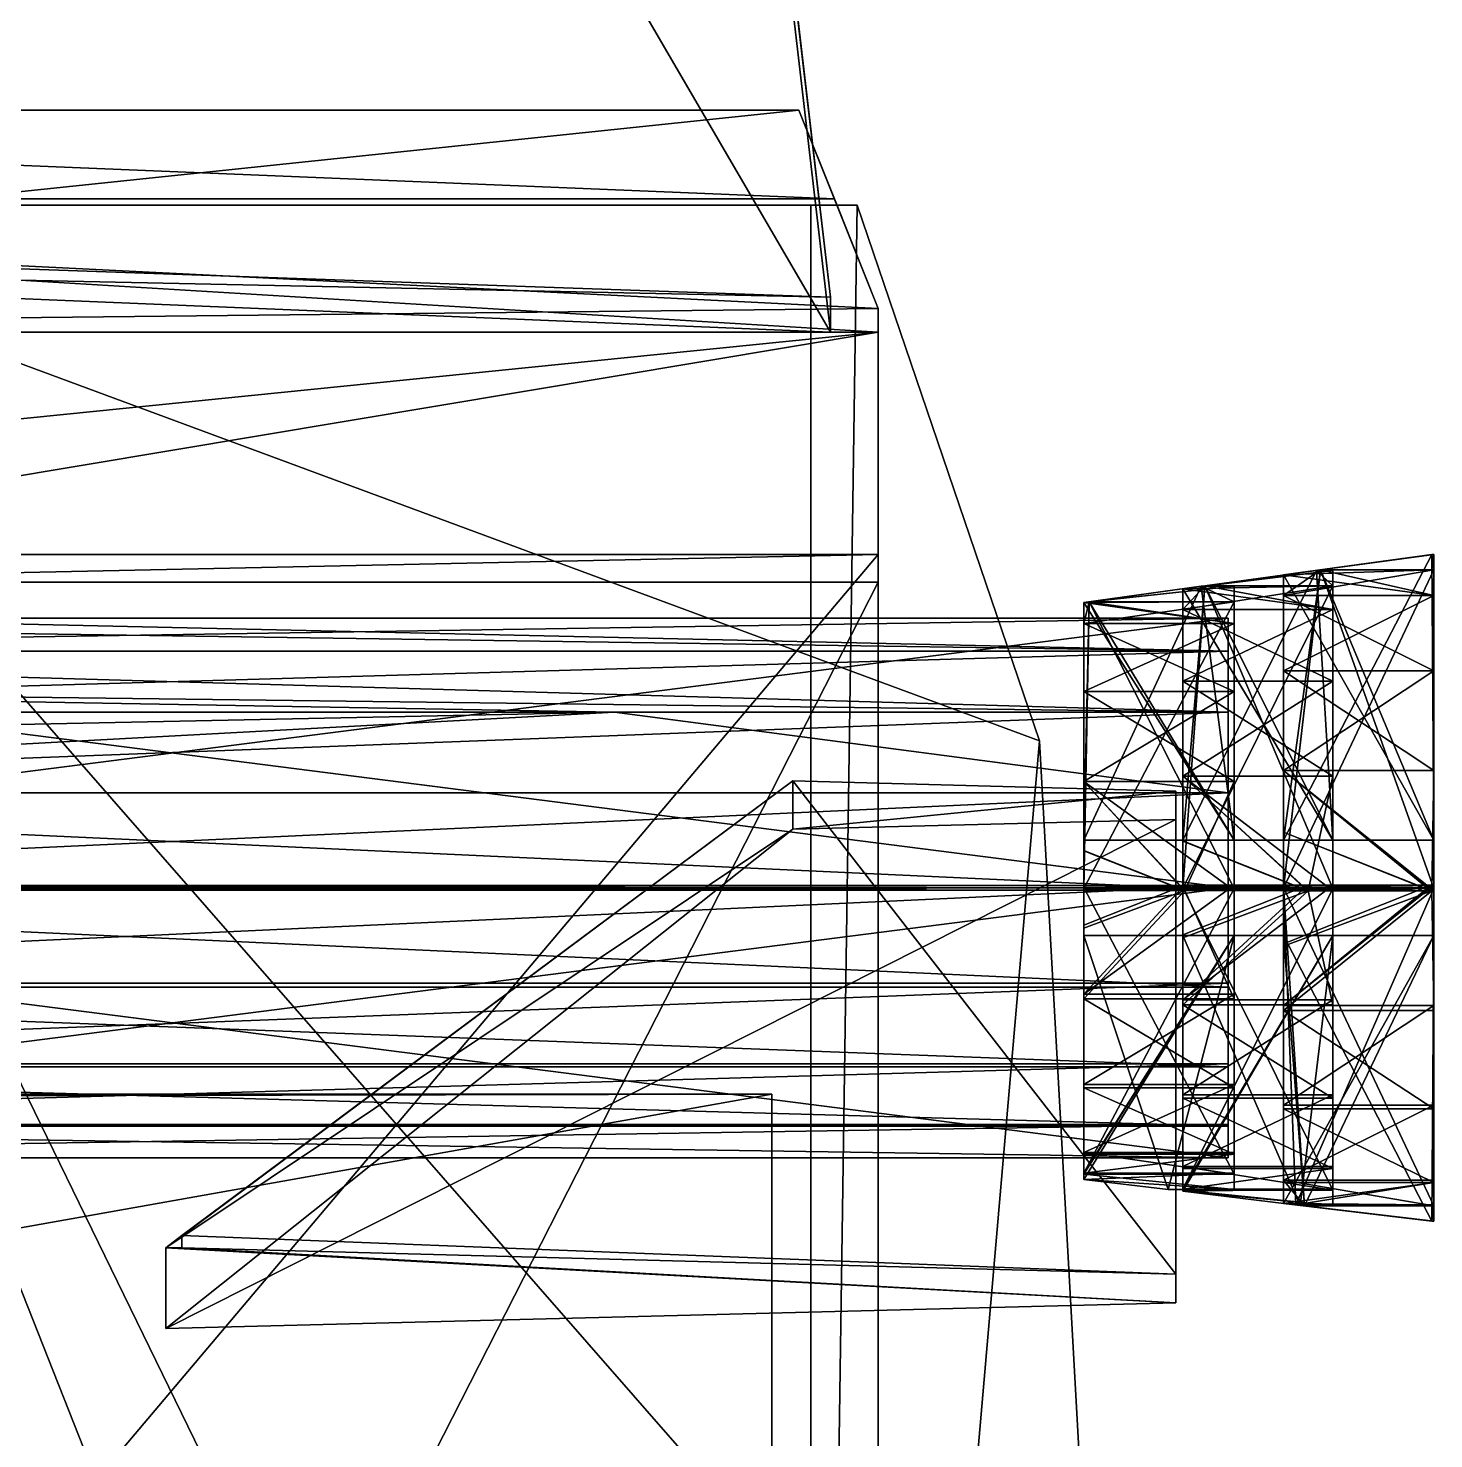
# Model space of a CAD drawing. Extents: x -1140 to 248, y -772 to 2020.
# Drawn here: x -214.2 to 140, y 713.2 to 1068.6 of the extents above; entities that cross this region are included whole.
import ezdxf

# ---------------------------------------------------------------- set-up
doc = ezdxf.new("R2010")
doc.units = 0

msp = doc.modelspace()

# ---------------------------------------------------------------- meshes
at = {"layer": 'OBJECT014', "color": 50}
mesh = msp.add_polyface(dxfattribs=at)
corners = [(-324, 224, 240), (-692, 224, 240), (-856, 420.794006, 240), (-856, 827.200012, 240), (-692, 1024, 240), (-324, 1024, 240), (-17, 1024, 128), (-572, 1024, 128), (-572, 224, 128), (-17, 224, 128), (-856, 827.200012, 199), (-856, 420.794006, 199), (-5.280814, 1024, 134.696869), (-5.280794, 1024, 200.160004), (-692, 1024, 158), (-692, 224, 158), (-8, 224, 200.499908), (-8, 224, 133.143005), (40.609722, 889.028564, 194.423782), (57.333401, 588, 192.333313), (26, 306, 196.25), (40.609596, 889.030823, 160.920715), (26, 306, 152.572327), (57.333427, 588, 170.477478)]
mesh.append_faces([[corners[k] for k in face] for face in [(1, 5, 0), (7, 9, 6), (3, 11, 10), (6, 14, 7), (8, 17, 9), (2, 15, 11), (4, 10, 14), (11, 14, 10), (5, 16, 0), (18, 12, 21), (16, 22, 17), (20, 23, 22), (19, 21, 23), (9, 12, 6)]], dxfattribs={"vtx0": -1})
mesh.append_faces([[corners[k] for k in face] for face in [(1, 3, 4), (1, 4, 5), (6, 13, 5), (6, 5, 4), (6, 4, 14), (8, 1, 0), (8, 0, 16), (8, 16, 17), (11, 8, 7), (11, 7, 14), (5, 18, 19), (5, 19, 20), (5, 20, 16), (9, 22, 23), (9, 23, 21), (9, 21, 12)]], dxfattribs={"vtx0": -1, "vtx2": -1})
mesh.append_faces([[corners[k] for k in face] for face in [(1, 2, 3), (7, 8, 9), (3, 2, 11), (6, 12, 13), (8, 15, 1), (2, 1, 15), (4, 3, 10), (11, 15, 8), (5, 13, 18), (18, 13, 12), (16, 20, 22), (20, 19, 23), (19, 18, 21), (9, 17, 22)]], dxfattribs={"vtx2": -1})
at = {"layer": 'OBJECT015', "color": 50}
mesh = msp.add_polyface(dxfattribs=at)
corners = [(-26.832031, 690.286011, 464), (-26.832031, 525.713989, 464), (-644, 525.713989, 464), (-644, 690.286011, 464), (-628.575989, 416, 176), (-26.832031, 416, 176), (-26.832031, 800, 176), (-628.574341, 800, 176), (-644, 798.794983, 176), (-644, 417.204987, 176), (-26.833401, 416, 240), (-26.833401, 800, 240), (-628.574341, 800, 240), (-628.575989, 416, 240), (-644, 798.794922, 242.460358), (-644, 417.204987, 242.460175)]
mesh.append_faces([[corners[k] for k in face] for face in [(1, 3, 0), (5, 9, 4), (5, 11, 6), (6, 12, 7), (4, 10, 5), (7, 14, 8), (9, 13, 4), (8, 15, 9), (1, 15, 2), (11, 14, 12)]], dxfattribs={"vtx0": -1})
mesh.append_faces([[corners[k] for k in face] for face in [(5, 7, 8), (5, 8, 9), (5, 1, 0), (5, 0, 11), (8, 3, 2), (8, 2, 15), (1, 13, 15), (11, 3, 14)]], dxfattribs={"vtx0": -1, "vtx2": -1})
mesh.append_faces([[corners[k] for k in face] for face in [(1, 2, 3), (5, 6, 7), (5, 10, 1), (6, 11, 12), (4, 13, 10), (7, 12, 14), (9, 15, 13), (8, 14, 3), (1, 10, 13), (11, 0, 3)]], dxfattribs={"vtx2": -1})
at = {"layer": 'OBJECT017', "color": 50}
mesh = msp.add_polyface(dxfattribs=at)
corners = [(-330.943787, 929.049072, 320), (0, 929.049072, 320), (0, 280, 320), (-330.943787, 280, 320), (-554.554688, 936, 152), (-554.554688, 280, 152), (0, 280, 152), (0, 936, 152), (-554.55603, 936, 240), (-554.55603, 280, 240), (0, 936, 318.542999), (-335.01593, 936, 318.543152)]
mesh.append_faces([[corners[k] for k in face] for face in [(1, 3, 0), (5, 7, 4), (4, 9, 5), (6, 10, 7), (5, 2, 6), (0, 10, 1), (8, 3, 9), (7, 8, 4)]], dxfattribs={"vtx0": -1})
mesh.append_faces([[corners[k] for k in face] for face in [(6, 1, 10), (5, 3, 2), (8, 0, 3), (7, 11, 8)]], dxfattribs={"vtx0": -1, "vtx2": -1})
mesh.append_faces([[corners[k] for k in face] for face in [(1, 2, 3), (5, 6, 7), (4, 8, 9), (6, 2, 1), (5, 9, 3), (0, 11, 10), (8, 11, 0), (7, 10, 11)]], dxfattribs={"vtx2": -1})
at = {"layer": 'OBJECT018', "color": 50}
mesh = msp.add_polyface(dxfattribs=at)
corners = [(-554.554688, 992, 152), (-554.554688, 936, 152), (0, 936, 152), (0, 992, 152), (-554.55603, 992, 240), (-554.55603, 936, 240), (0, 992, 272.724976), (0, 936, 318.542969), (-463.087494, 992, 272.724976), (-335.026093, 936, 318.54187)]
mesh.append_faces([[corners[k] for k in face] for face in [(1, 3, 0), (0, 5, 1), (3, 7, 6), (0, 8, 4), (6, 9, 8), (4, 9, 5), (2, 9, 7)]], dxfattribs={"vtx0": -1})
mesh.append_faces([[corners[k] for k in face] for face in [(0, 6, 8), (2, 5, 9)]], dxfattribs={"vtx0": -1, "vtx2": -1})
mesh.append_faces([[corners[k] for k in face] for face in [(1, 2, 3), (0, 4, 5), (3, 2, 7), (0, 3, 6), (6, 7, 9), (4, 8, 9), (2, 1, 5)]], dxfattribs={"vtx2": -1})
at = {"layer": 'OBJECT019', "color": 50}
mesh = msp.add_polyface(dxfattribs=at)
corners = [(-554.554688, 1048, 152), (-554.554688, 992, 152), (0, 992, 152), (0, 998, 152), (-20, 1048, 152), (-554.55603, 992, 240), (-554.55603, 1048, 184), (-554.55603, 1025.601318, 238.395721), (-554.55603, 1024, 240), (0, 992, 272.072693), (0, 998, 266.061371), (-20, 1048, 184), (-464.937531, 992, 272.062408), (-11.037374, 1025.593384, 238.415588)]
mesh.append_faces([[corners[k] for k in face] for face in [(8, 12, 5)]])
mesh.append_faces([[corners[k] for k in face] for face in [(1, 4, 0), (1, 8, 5), (2, 10, 3), (0, 11, 6), (2, 12, 9), (6, 13, 7), (7, 12, 8), (4, 13, 11)]], dxfattribs={"vtx0": -1})
mesh.append_faces([[corners[k] for k in face] for face in [(1, 3, 4), (1, 6, 7), (1, 7, 8), (2, 5, 12), (7, 10, 9), (7, 9, 12), (4, 10, 13)]], dxfattribs={"vtx0": -1, "vtx2": -1})
mesh.append_faces([[corners[k] for k in face] for face in [(1, 2, 3), (1, 0, 6), (2, 9, 10), (0, 4, 11), (2, 1, 5), (6, 11, 13), (7, 13, 10), (4, 3, 10)]], dxfattribs={"vtx2": -1})
at = {"layer": 'OBJECT022', "color": 50}
mesh = msp.add_polyface(dxfattribs=at)
corners = [(-271.499603, 1009.962769, 224), (-444.501068, 1009.960388, 224), (-444.501068, 1991.783813, -66.829941), (-271.500092, 1991.783813, -66.829941), (-704, 1000.869507, 193.317841), (-12, 1000.879089, 193.31543), (-12, 992, 163.363541), (-704, 992, 163.366104), (-127.332909, 1986.739136, -83.877159), (-588.667114, 1986.739136, -83.877075), (-588.667114, 1980.759155, -104.088753), (-127.333504, 1980.759155, -104.088753)]
mesh.append_faces([[corners[k] for k in face] for face in [(1, 3, 0), (1, 7, 4), (3, 11, 8), (2, 4, 9), (0, 8, 5), (10, 6, 11), (9, 7, 10), (5, 11, 6)]], dxfattribs={"vtx0": -1})
mesh.append_faces([[corners[k] for k in face] for face in [(1, 5, 6), (1, 6, 7), (3, 9, 10), (3, 10, 11)]], dxfattribs={"vtx0": -1, "vtx2": -1})
mesh.append_faces([[corners[k] for k in face] for face in [(1, 2, 3), (1, 0, 5), (3, 2, 9), (2, 1, 4), (0, 3, 8), (10, 7, 6), (9, 4, 7), (5, 8, 11)]], dxfattribs={"vtx2": -1})
at = {"layer": 'OBJECT042', "color": 50}
mesh = msp.add_polyface(dxfattribs=at)
corners = [(88.164063, 807.713318, 297.072815), (-444, 807.713318, 297.072815), (-444, 828.04248, 312.041138), (88.164063, 828.04248, 312.041138), (88.164063, 792.377808, 277), (-444, 792.377808, 277), (-444, 852.588928, 319.98877), (88.164063, 852.588928, 319.98877), (88.164063, 784, 252.585007), (-444, 784, 252.585007), (-444, 852, 251.973007), (88.164063, 852, 251.973007)]
mesh.append_faces([[corners[k] for k in face] for face in [(1, 3, 0), (5, 0, 4), (2, 7, 3), (9, 4, 8), (11, 6, 10), (10, 8, 11), (4, 11, 8), (6, 9, 10)]], dxfattribs={"vtx0": -1})
mesh.append_faces([[corners[k] for k in face] for face in [(4, 3, 7), (4, 7, 11), (6, 1, 5), (6, 5, 9)]], dxfattribs={"vtx0": -1, "vtx2": -1})
mesh.append_faces([[corners[k] for k in face] for face in [(1, 2, 3), (5, 1, 0), (2, 6, 7), (9, 5, 4), (11, 7, 6), (10, 9, 8), (4, 0, 3), (6, 2, 1)]], dxfattribs={"vtx2": -1})
at = {"layer": 'OBJECT043', "color": 50}
mesh = msp.add_polyface(dxfattribs=at)
corners = [(88.164063, 875.964722, 312.049866), (-444, 875.964722, 312.049866), (-444, 896.281433, 297.090668), (88.164063, 896.281433, 297.090668), (-444, 911.621948, 277.01001), (88.164063, 911.621948, 277.01001), (88.164063, 851.411011, 320), (-444, 851.411011, 320), (-444, 920, 252.595993), (88.164063, 920, 252.595993), (88.164063, 852, 251.983994), (-444, 852, 251.983994)]
mesh.append_faces([[corners[k] for k in face] for face in [(1, 3, 0), (5, 2, 4), (7, 0, 6), (9, 4, 8), (11, 6, 10), (8, 10, 9), (6, 9, 10), (4, 11, 8)]], dxfattribs={"vtx0": -1})
mesh.append_faces([[corners[k] for k in face] for face in [(6, 3, 5), (6, 5, 9), (4, 1, 7), (4, 7, 11)]], dxfattribs={"vtx0": -1, "vtx2": -1})
mesh.append_faces([[corners[k] for k in face] for face in [(1, 2, 3), (5, 3, 2), (7, 1, 0), (9, 5, 4), (11, 7, 6), (8, 11, 10), (6, 0, 3), (4, 2, 1)]], dxfattribs={"vtx2": -1})
at = {"layer": 'OBJECT044', "color": 50}
mesh = msp.add_polyface(dxfattribs=at)
corners = [(88.165291, 896.28772, 206.915283), (-66.494469, 896.28772, 206.915283), (-444, 888.441711, 201.135727), (-444, 875.950195, 191.934158), (88.16526, 875.950195, 191.934158), (88.16526, 911.627869, 227), (-444, 911.627869, 227), (-444, 902.899231, 215.57222), (-444, 851.409973, 184), (88.165199, 851.409973, 184), (88.165306, 920, 251.379623), (-282.926788, 920, 251.379623), (-444, 919.401978, 249.639023), (-444, 852, 252), (88.165573, 852, 252), (-444, 919.401978, 251.384979)]
mesh.append_faces([[corners[k] for k in face] for face in [(1, 7, 2), (11, 15, 12)]])
mesh.append_faces([[corners[k] for k in face] for face in [(1, 4, 0), (0, 7, 1), (3, 9, 4), (5, 12, 6), (8, 14, 9), (13, 10, 14), (5, 14, 10), (8, 15, 13)]], dxfattribs={"vtx0": -1})
mesh.append_faces([[corners[k] for k in face] for face in [(1, 3, 4), (0, 6, 7), (5, 11, 12), (13, 11, 10), (5, 4, 9), (5, 9, 14), (8, 2, 7), (8, 7, 6), (8, 6, 12), (8, 12, 15)]], dxfattribs={"vtx0": -1, "vtx2": -1})
mesh.append_faces([[corners[k] for k in face] for face in [(1, 2, 3), (0, 5, 6), (3, 8, 9), (5, 10, 11), (8, 13, 14), (13, 15, 11), (5, 0, 4), (8, 3, 2)]], dxfattribs={"vtx2": -1})
at = {"layer": 'OBJECT045', "color": 50}
mesh = msp.add_polyface(dxfattribs=at)
corners = [(88.164063, 827, 192.363983), (-444, 827, 192.363983), (-444, 806.943115, 207.681656), (88.164063, 806.943115, 207.681656), (-444, 791.945679, 228.044968), (88.164063, 791.945679, 228.044968), (88.164063, 851.401978, 183.979797), (-444, 851.401978, 183.979797), (-444, 784, 252.585999), (88.164063, 784, 252.585999), (88.164063, 852, 251.983994), (-444, 852, 251.983994)]
mesh.append_faces([[corners[k] for k in face] for face in [(1, 3, 0), (2, 5, 3), (7, 0, 6), (4, 9, 5), (6, 11, 7), (8, 10, 9), (6, 9, 10), (4, 11, 8)]], dxfattribs={"vtx0": -1})
mesh.append_faces([[corners[k] for k in face] for face in [(6, 3, 5), (6, 5, 9), (4, 1, 7), (4, 7, 11)]], dxfattribs={"vtx0": -1, "vtx2": -1})
mesh.append_faces([[corners[k] for k in face] for face in [(1, 2, 3), (2, 4, 5), (7, 1, 0), (4, 8, 9), (6, 10, 11), (8, 11, 10), (6, 0, 3), (4, 2, 1)]], dxfattribs={"vtx2": -1})
at = {"layer": 'OBJECT074', "color": 50}
mesh = msp.add_polyface(dxfattribs=at)
corners = [(89.695313, 802.502808, 304.73941), (51.8344, 802.502808, 304.73941), (51.8344, 825.224121, 322.282074), (89.695313, 825.224121, 322.282074), (89.695313, 785.363159, 281.226715), (51.8344, 785.363159, 281.226715), (51.8344, 842.61322, 328.184998), (77.134361, 852.658997, 331.595581), (89.695313, 852.658997, 331.595581), (51.8344, 779.888306, 264.493011), (89.695313, 779.888306, 264.493011), (89.695313, 852.104004, 264.493011), (51.8344, 852.630798, 328.184998), (51.8344, 852.104004, 264.493011)]
mesh.append_faces([[corners[k] for k in face] for face in [(6, 12, 7)]])
mesh.append_faces([[corners[k] for k in face] for face in [(1, 3, 0), (5, 0, 4), (2, 8, 3), (5, 10, 9), (8, 13, 11), (4, 11, 10), (12, 9, 13), (13, 10, 11)]], dxfattribs={"vtx0": -1})
mesh.append_faces([[corners[k] for k in face] for face in [(2, 7, 8), (8, 12, 13), (4, 3, 8), (4, 8, 11), (12, 2, 1), (12, 1, 5), (12, 5, 9)]], dxfattribs={"vtx0": -1, "vtx2": -1})
mesh.append_faces([[corners[k] for k in face] for face in [(1, 2, 3), (5, 1, 0), (2, 6, 7), (5, 4, 10), (8, 7, 12), (4, 0, 3), (12, 6, 2), (13, 9, 10)]], dxfattribs={"vtx2": -1})
at = {"layer": 'OBJECT075', "color": 50}
mesh = msp.add_polyface(dxfattribs=at)
corners = [(89.695313, 779.886841, 264.493011), (89.695313, 776, 252.604721), (73.092422, 776, 252.604828), (51.8344, 778.562012, 260.440399), (51.8344, 779.886841, 264.493011), (51.8344, 840, 252), (51.8344, 778.562012, 252.580994), (89.695313, 840, 252), (89.693604, 840, 264.493011), (51.8344, 840, 264.493011)]
mesh.append_faces([[corners[k] for k in face] for face in [(2, 6, 3)]])
mesh.append_faces([[corners[k] for k in face] for face in [(1, 4, 0), (6, 7, 5), (1, 8, 7), (3, 9, 4), (4, 8, 0), (7, 9, 5)]], dxfattribs={"vtx0": -1})
mesh.append_faces([[corners[k] for k in face] for face in [(1, 3, 4), (6, 1, 7), (3, 5, 9)]], dxfattribs={"vtx0": -1, "vtx2": -1})
mesh.append_faces([[corners[k] for k in face] for face in [(1, 2, 3), (6, 2, 1), (1, 0, 8), (3, 6, 5), (4, 9, 8), (7, 8, 9)]], dxfattribs={"vtx2": -1})
at = {"layer": 'OBJECT076', "color": 50}
mesh = msp.add_polyface(dxfattribs=at)
corners = [(114.589844, 775.876648, 264.493011), (114.589844, 772, 252.642105), (106.290085, 772, 252.642273), (76.730301, 775.562988, 263.534088), (76.730301, 775.876587, 264.493011), (76.730301, 840, 252), (76.730301, 775.562988, 252.609009), (114.589844, 840, 252), (114.589996, 840, 264.493011), (76.730286, 840, 264.493011)]
mesh.append_faces([[corners[k] for k in face] for face in [(2, 6, 3)]])
mesh.append_faces([[corners[k] for k in face] for face in [(1, 4, 0), (6, 7, 5), (1, 8, 7), (3, 9, 4), (4, 8, 0), (7, 9, 5)]], dxfattribs={"vtx0": -1})
mesh.append_faces([[corners[k] for k in face] for face in [(1, 3, 4), (6, 1, 7), (3, 5, 9)]], dxfattribs={"vtx0": -1, "vtx2": -1})
mesh.append_faces([[corners[k] for k in face] for face in [(1, 2, 3), (6, 2, 1), (1, 0, 8), (3, 6, 5), (4, 9, 8), (7, 8, 9)]], dxfattribs={"vtx2": -1})
at = {"layer": 'OBJECT077', "color": 50}
mesh = msp.add_polyface(dxfattribs=at)
corners = [(114.589844, 799.905884, 307.528748), (76.730301, 799.905884, 307.528748), (76.730301, 823.812317, 325.986755), (114.589844, 823.812317, 325.986755), (114.589844, 781.847107, 282.750336), (76.730301, 781.847107, 282.750336), (76.730301, 840.170776, 331.540009), (108.269348, 852.692993, 335.791168), (114.589844, 852.692993, 335.791168), (76.730301, 775.875916, 264.493011), (114.589844, 775.875916, 264.493011), (114.589844, 852.104004, 264.493011), (76.730301, 852.657898, 331.540009), (76.730301, 852.104004, 264.493011)]
mesh.append_faces([[corners[k] for k in face] for face in [(6, 12, 7)]])
mesh.append_faces([[corners[k] for k in face] for face in [(1, 3, 0), (5, 0, 4), (2, 8, 3), (5, 10, 9), (8, 13, 11), (4, 11, 10), (12, 9, 13), (13, 10, 11)]], dxfattribs={"vtx0": -1})
mesh.append_faces([[corners[k] for k in face] for face in [(2, 7, 8), (8, 12, 13), (4, 3, 8), (4, 8, 11), (12, 2, 1), (12, 1, 5), (12, 5, 9)]], dxfattribs={"vtx0": -1, "vtx2": -1})
mesh.append_faces([[corners[k] for k in face] for face in [(1, 2, 3), (5, 1, 0), (2, 6, 7), (5, 4, 10), (8, 7, 12), (4, 0, 3), (12, 6, 2), (13, 9, 10)]], dxfattribs={"vtx2": -1})
at = {"layer": 'OBJECT078', "color": 50}
mesh = msp.add_polyface(dxfattribs=at)
corners = [(140, 797.304688, 310.312225), (102.141998, 797.304688, 310.312225), (102.141998, 822.401367, 329.688446), (140, 822.401367, 329.688446), (140, 778.352905, 284.309875), (102.141998, 778.352905, 284.309875), (102.141998, 837.942505, 334.964996), (139.374741, 852.728027, 339.984558), (140, 852.728027, 339.984558), (102.141998, 772.5, 266.424164), (140, 771.868103, 264.493011), (107.387291, 771.868042, 264.493011), (140, 852.104004, 264.493011), (102.141998, 852.686523, 334.964996), (102.141998, 852.104004, 264.493011), (102.141998, 772.5, 264.493011)]
mesh.append_faces([[corners[k] for k in face] for face in [(9, 11, 15), (6, 13, 7)]])
mesh.append_faces([[corners[k] for k in face] for face in [(1, 3, 0), (5, 0, 4), (2, 8, 3), (5, 11, 9), (8, 14, 12), (4, 12, 10), (13, 15, 14), (14, 10, 12)]], dxfattribs={"vtx0": -1})
mesh.append_faces([[corners[k] for k in face] for face in [(2, 7, 8), (5, 10, 11), (8, 13, 14), (4, 3, 8), (4, 8, 12), (13, 2, 1), (13, 1, 5), (13, 5, 9), (13, 9, 15), (14, 11, 10)]], dxfattribs={"vtx0": -1, "vtx2": -1})
mesh.append_faces([[corners[k] for k in face] for face in [(1, 2, 3), (5, 1, 0), (2, 6, 7), (5, 4, 10), (8, 7, 13), (4, 0, 3), (13, 6, 2), (14, 15, 11)]], dxfattribs={"vtx2": -1})
at = {"layer": 'OBJECT079', "color": 50}
mesh = msp.add_polyface(dxfattribs=at)
corners = [(140, 771.866943, 264.493011), (140, 768, 252.678619), (139.497574, 768, 252.678619), (107.407364, 771.866943, 264.493011), (102.141998, 840, 252), (102.141998, 772.500977, 252.636993), (140, 840, 252), (140, 840, 264.493011), (102.141998, 772.501404, 264.493011), (102.141998, 840, 264.493011)]
mesh.append_faces([[corners[k] for k in face] for face in [(1, 3, 0), (5, 6, 4), (1, 7, 6), (5, 9, 8), (2, 8, 3), (3, 7, 0), (6, 9, 4)]], dxfattribs={"vtx0": -1})
mesh.append_faces([[corners[k] for k in face] for face in [(5, 1, 6), (3, 9, 7)]], dxfattribs={"vtx0": -1, "vtx2": -1})
mesh.append_faces([[corners[k] for k in face] for face in [(1, 2, 3), (5, 2, 1), (1, 0, 7), (5, 4, 9), (2, 5, 8), (3, 8, 9), (6, 7, 9)]], dxfattribs={"vtx2": -1})
at = {"layer": 'OBJECT080', "color": 50}
mesh = msp.add_polyface(dxfattribs=at)
corners = [(111.442261, 932.13623, 264.493011), (139.480377, 936, 252.692932), (140, 936, 252.692932), (140, 932.13623, 264.493011), (102.141998, 930.855286, 252.644989), (102.141998, 864, 252.021408), (140, 864, 252.021408), (140, 864, 264.493011), (102.141998, 930.85498, 264.493011), (102.141998, 864, 264.493011)]
mesh.append_faces([[corners[k] for k in face] for face in [(1, 3, 0), (1, 6, 2), (2, 7, 3), (4, 9, 5), (1, 8, 4), (8, 7, 9), (5, 7, 6)]], dxfattribs={"vtx0": -1})
mesh.append_faces([[corners[k] for k in face] for face in [(1, 5, 6), (8, 3, 7)]], dxfattribs={"vtx0": -1, "vtx2": -1})
mesh.append_faces([[corners[k] for k in face] for face in [(1, 2, 3), (1, 4, 5), (2, 6, 7), (4, 8, 9), (1, 0, 8), (8, 0, 3), (5, 9, 7)]], dxfattribs={"vtx2": -1})
at = {"layer": 'OBJECT081', "color": 50}
mesh = msp.add_polyface(dxfattribs=at)
corners = [(140, 881.625244, 329.687653), (102.141998, 881.625244, 329.687653), (102.141998, 906.714294, 310.316589), (140, 906.714294, 310.316589), (102.141998, 925.643372, 284.330994), (140, 925.643372, 284.330994), (140, 851.271973, 340), (139.478836, 851.271973, 340), (102.141998, 866.087952, 334.964996), (140, 932.136353, 264.493011), (102.141998, 930.85498, 268.407562), (111.44207, 932.136353, 264.493011), (102.141998, 851.895996, 264.493011), (102.141998, 851.314026, 334.964996), (140, 851.895508, 264.493011), (102.141998, 930.85498, 264.493011)]
mesh.append_faces([[corners[k] for k in face] for face in [(10, 15, 11), (7, 13, 8)]])
mesh.append_faces([[corners[k] for k in face] for face in [(1, 3, 0), (5, 2, 4), (7, 0, 6), (5, 11, 9), (13, 14, 12), (6, 9, 14), (4, 15, 10), (11, 14, 9)]], dxfattribs={"vtx0": -1})
mesh.append_faces([[corners[k] for k in face] for face in [(7, 1, 0), (5, 10, 11), (13, 6, 14), (6, 3, 5), (6, 5, 9), (4, 1, 8), (4, 8, 13), (4, 13, 12), (4, 12, 15), (11, 12, 14)]], dxfattribs={"vtx0": -1, "vtx2": -1})
mesh.append_faces([[corners[k] for k in face] for face in [(1, 2, 3), (5, 3, 2), (7, 8, 1), (5, 4, 10), (13, 7, 6), (6, 0, 3), (4, 2, 1), (11, 15, 12)]], dxfattribs={"vtx2": -1})
at = {"layer": 'OBJECT082', "color": 50}
mesh = msp.add_polyface(dxfattribs=at)
corners = [(82.303719, 928.124878, 264.493011), (110.444313, 932, 252.654617), (114.589844, 932, 252.654617), (114.589844, 928.124878, 264.493011), (76.730301, 927.355408, 252.611984), (76.730301, 864, 252.011505), (114.589844, 864, 252.011505), (114.589996, 864, 264.493011), (76.730301, 927.356995, 264.493011), (76.730301, 864, 264.493011)]
mesh.append_faces([[corners[k] for k in face] for face in [(1, 3, 0), (1, 6, 2), (2, 7, 3), (4, 9, 5), (1, 8, 4), (8, 7, 9), (5, 7, 6)]], dxfattribs={"vtx0": -1})
mesh.append_faces([[corners[k] for k in face] for face in [(1, 5, 6), (8, 3, 7)]], dxfattribs={"vtx0": -1, "vtx2": -1})
mesh.append_faces([[corners[k] for k in face] for face in [(1, 2, 3), (1, 4, 5), (2, 6, 7), (4, 8, 9), (1, 0, 8), (8, 0, 3), (5, 9, 7)]], dxfattribs={"vtx2": -1})
at = {"layer": 'OBJECT083', "color": 50}
mesh = msp.add_polyface(dxfattribs=at)
corners = [(114.589844, 880.194214, 326), (76.730301, 880.194214, 326), (76.730301, 904.097961, 307.543396), (114.589844, 904.097961, 307.543396), (76.730301, 922.133301, 282.789124), (114.589844, 922.133301, 282.789124), (114.589844, 851.307007, 335.804932), (108.359764, 851.306946, 335.804932), (76.730301, 863.867798, 331.540985), (114.589844, 928.125916, 264.493011), (76.730301, 927.356995, 266.840973), (82.314217, 928.125916, 264.493011), (76.730301, 851.895935, 264.493011), (76.730301, 851.341919, 331.540985), (114.589844, 851.89624, 264.493011), (76.730301, 927.356995, 264.493011)]
mesh.append_faces([[corners[k] for k in face] for face in [(10, 15, 11), (7, 13, 8)]])
mesh.append_faces([[corners[k] for k in face] for face in [(1, 3, 0), (5, 2, 4), (7, 0, 6), (5, 11, 9), (13, 14, 12), (6, 9, 14), (4, 15, 10), (11, 14, 9)]], dxfattribs={"vtx0": -1})
mesh.append_faces([[corners[k] for k in face] for face in [(7, 1, 0), (5, 10, 11), (13, 6, 14), (6, 3, 5), (6, 5, 9), (4, 1, 8), (4, 8, 13), (4, 13, 12), (4, 12, 15), (11, 12, 14)]], dxfattribs={"vtx0": -1, "vtx2": -1})
mesh.append_faces([[corners[k] for k in face] for face in [(1, 2, 3), (5, 3, 2), (7, 8, 1), (5, 4, 10), (13, 7, 6), (6, 0, 3), (4, 2, 1), (11, 15, 12)]], dxfattribs={"vtx2": -1})
at = {"layer": 'OBJECT084', "color": 50}
mesh = msp.add_polyface(dxfattribs=at)
corners = [(89.695313, 878.792542, 322.286133), (51.8344, 878.792542, 322.286133), (51.8344, 901.492554, 304.760468), (89.695313, 901.492554, 304.760468), (51.8344, 918.625061, 281.24292), (89.695313, 918.625061, 281.24292), (89.695313, 851.340637, 331.610962), (77.248444, 851.341003, 331.61084), (51.8344, 861.427429, 328.184998), (89.695313, 924.110046, 264.493011), (51.8344, 923.927979, 265.04892), (53.153461, 924.110046, 264.493011), (51.8344, 851.895996, 264.493011), (51.8344, 851.369995, 328.184998), (89.695313, 851.894958, 264.493011), (51.8344, 923.927979, 264.493011)]
mesh.append_faces([[corners[k] for k in face] for face in [(10, 15, 11), (7, 13, 8)]])
mesh.append_faces([[corners[k] for k in face] for face in [(1, 3, 0), (5, 2, 4), (7, 0, 6), (5, 11, 9), (13, 14, 12), (6, 9, 14), (4, 15, 10), (11, 14, 9)]], dxfattribs={"vtx0": -1})
mesh.append_faces([[corners[k] for k in face] for face in [(7, 1, 0), (5, 10, 11), (13, 6, 14), (6, 3, 5), (6, 5, 9), (4, 1, 8), (4, 8, 13), (4, 13, 12), (4, 12, 15), (11, 12, 14)]], dxfattribs={"vtx0": -1, "vtx2": -1})
mesh.append_faces([[corners[k] for k in face] for face in [(1, 2, 3), (5, 3, 2), (7, 8, 1), (5, 4, 10), (13, 7, 6), (6, 0, 3), (4, 2, 1), (11, 15, 12)]], dxfattribs={"vtx2": -1})
at = {"layer": 'OBJECT085', "color": 50}
mesh = msp.add_polyface(dxfattribs=at)
corners = [(53.166557, 924.111755, 264.493011), (81.388016, 928, 252.619888), (89.695313, 928, 252.619888), (89.695313, 924.111816, 264.493011), (51.8344, 923.922974, 252.579941), (51.8344, 864, 252), (89.695313, 864, 252), (89.693604, 864, 264.493011), (51.8344, 923.927979, 264.493011), (51.8344, 864, 264.493011)]
mesh.append_faces([[corners[k] for k in face] for face in [(1, 3, 0), (1, 6, 2), (2, 7, 3), (4, 9, 5), (1, 8, 4), (8, 7, 9), (5, 7, 6)]], dxfattribs={"vtx0": -1})
mesh.append_faces([[corners[k] for k in face] for face in [(1, 5, 6), (8, 3, 7)]], dxfattribs={"vtx0": -1, "vtx2": -1})
mesh.append_faces([[corners[k] for k in face] for face in [(1, 2, 3), (1, 4, 5), (2, 6, 7), (4, 8, 9), (1, 0, 8), (8, 0, 3), (5, 9, 7)]], dxfattribs={"vtx2": -1})
at = {"layer": 'OBJECT086', "color": 50}
mesh = msp.add_polyface(dxfattribs=at)
corners = [(140, 932.137451, 246.772995), (140, 936, 258.453278), (139.48967, 936, 258.453278), (111.445129, 932.137451, 246.772995), (102.141998, 864, 259.13501), (102.141998, 930.856018, 258.502014), (140, 864, 259.134705), (140, 864, 246.772995), (102.141998, 864, 246.772995), (102.141998, 930.856201, 246.772995)]
mesh.append_faces([[corners[k] for k in face] for face in [(1, 3, 0), (5, 6, 4), (0, 6, 1), (9, 4, 8), (2, 9, 3), (3, 7, 0), (4, 7, 8)]], dxfattribs={"vtx0": -1})
mesh.append_faces([[corners[k] for k in face] for face in [(5, 1, 6), (3, 8, 7)]], dxfattribs={"vtx0": -1, "vtx2": -1})
mesh.append_faces([[corners[k] for k in face] for face in [(1, 2, 3), (5, 2, 1), (0, 7, 6), (9, 5, 4), (2, 5, 9), (3, 9, 8), (4, 6, 7)]], dxfattribs={"vtx2": -1})
at = {"layer": 'OBJECT087', "color": 50}
mesh = msp.add_polyface(dxfattribs=at)
corners = [(114.589844, 928.122864, 246.772995), (114.589844, 932, 258.490173), (110.445496, 932, 258.490173), (82.286568, 928.122864, 246.772995), (76.730301, 864, 259.133972), (76.730301, 927.356995, 258.533966), (114.589844, 864, 259.133942), (114.589996, 864, 246.772995), (76.730301, 864, 246.772995), (76.730301, 927.357727, 246.772995)]
mesh.append_faces([[corners[k] for k in face] for face in [(1, 3, 0), (5, 6, 4), (0, 6, 1), (9, 4, 8), (2, 9, 3), (3, 7, 0), (4, 7, 8)]], dxfattribs={"vtx0": -1})
mesh.append_faces([[corners[k] for k in face] for face in [(5, 1, 6), (3, 8, 7)]], dxfattribs={"vtx0": -1, "vtx2": -1})
mesh.append_faces([[corners[k] for k in face] for face in [(1, 2, 3), (5, 2, 1), (0, 7, 6), (9, 5, 4), (2, 5, 9), (3, 9, 8), (4, 6, 7)]], dxfattribs={"vtx2": -1})
at = {"layer": 'OBJECT088', "color": 50}
mesh = msp.add_polyface(dxfattribs=at)
corners = [(89.695313, 924.111511, 246.772995), (89.695313, 928, 258.526276), (81.403831, 928, 258.526398), (53.170784, 924.111511, 246.772995), (51.8344, 864, 259.134003), (51.8344, 923.927002, 258.56601), (89.695313, 864, 259.133484), (89.693604, 864, 246.772995), (51.8344, 864, 246.772995), (51.8344, 923.92749, 246.772995)]
mesh.append_faces([[corners[k] for k in face] for face in [(1, 3, 0), (5, 6, 4), (0, 6, 1), (9, 4, 8), (2, 9, 3), (3, 7, 0), (4, 7, 8)]], dxfattribs={"vtx0": -1})
mesh.append_faces([[corners[k] for k in face] for face in [(5, 1, 6), (3, 8, 7)]], dxfattribs={"vtx0": -1, "vtx2": -1})
mesh.append_faces([[corners[k] for k in face] for face in [(1, 2, 3), (5, 2, 1), (0, 7, 6), (9, 5, 4), (2, 5, 9), (3, 9, 8), (4, 6, 7)]], dxfattribs={"vtx2": -1})
at = {"layer": 'OBJECT089', "color": 50}
mesh = msp.add_polyface(dxfattribs=at)
corners = [(89.695313, 901.490356, 206.916473), (51.8344, 901.490356, 206.916473), (51.8344, 878.783325, 189.545792), (89.695313, 878.783325, 189.545792), (89.695313, 918.644409, 230.242233), (51.8344, 918.644409, 230.242233), (51.8344, 861.37146, 183.699997), (77.063324, 851.341003, 180.332108), (89.695313, 851.341003, 180.332108), (51.8344, 923.927002, 246.209747), (89.695313, 924.113281, 246.772995), (53.190449, 924.113281, 246.772995), (89.695313, 851.893738, 246.772995), (51.8344, 851.36908, 183.699997), (51.8344, 851.893738, 246.772995), (51.8344, 923.927002, 246.772995)]
mesh.append_faces([[corners[k] for k in face] for face in [(9, 11, 15), (6, 13, 7)]])
mesh.append_faces([[corners[k] for k in face] for face in [(1, 3, 0), (0, 5, 1), (2, 8, 3), (5, 11, 9), (8, 14, 12), (4, 12, 10), (13, 15, 14), (14, 10, 12)]], dxfattribs={"vtx0": -1})
mesh.append_faces([[corners[k] for k in face] for face in [(2, 7, 8), (5, 10, 11), (8, 13, 14), (4, 3, 8), (4, 8, 12), (13, 2, 1), (13, 1, 5), (13, 5, 9), (13, 9, 15), (14, 11, 10)]], dxfattribs={"vtx0": -1, "vtx2": -1})
mesh.append_faces([[corners[k] for k in face] for face in [(1, 2, 3), (0, 4, 5), (2, 6, 7), (5, 4, 10), (8, 7, 13), (4, 0, 3), (13, 6, 2), (14, 15, 11)]], dxfattribs={"vtx2": -1})
at = {"layer": 'OBJECT090', "color": 50}
mesh = msp.add_polyface(dxfattribs=at)
corners = [(114.589844, 904.099121, 204.165588), (76.730301, 904.099121, 204.165588), (76.730301, 880.197449, 185.879822), (114.589844, 880.197449, 185.879822), (114.589844, 922.146362, 228.705933), (76.730301, 922.146362, 228.705933), (76.730301, 863.809204, 180.376999), (108.177444, 851.30603, 176.17926), (114.589844, 851.30603, 176.17926), (76.730301, 927.356995, 244.455627), (114.589844, 928.123535, 246.772995), (82.30085, 928.123596, 246.772995), (114.589844, 851.894226, 246.772995), (76.730301, 851.340942, 180.376999), (76.730301, 851.894226, 246.772995), (76.730301, 927.356995, 246.772995)]
mesh.append_faces([[corners[k] for k in face] for face in [(9, 11, 15), (6, 13, 7)]])
mesh.append_faces([[corners[k] for k in face] for face in [(1, 3, 0), (0, 5, 1), (2, 8, 3), (5, 11, 9), (8, 14, 12), (4, 12, 10), (13, 15, 14), (14, 10, 12)]], dxfattribs={"vtx0": -1})
mesh.append_faces([[corners[k] for k in face] for face in [(2, 7, 8), (5, 10, 11), (8, 13, 14), (4, 3, 8), (4, 8, 12), (13, 2, 1), (13, 1, 5), (13, 5, 9), (13, 9, 15), (14, 11, 10)]], dxfattribs={"vtx0": -1, "vtx2": -1})
mesh.append_faces([[corners[k] for k in face] for face in [(1, 2, 3), (0, 4, 5), (2, 6, 7), (5, 4, 10), (8, 7, 13), (4, 0, 3), (13, 6, 2), (14, 15, 11)]], dxfattribs={"vtx2": -1})
at = {"layer": 'OBJECT091', "color": 50}
mesh = msp.add_polyface(dxfattribs=at)
corners = [(140, 906.705139, 201.414917), (102.141998, 906.705139, 201.414917), (102.141998, 881.600586, 182.208191), (140, 881.600586, 182.208191), (140, 925.656555, 227.178635), (102.141998, 925.656555, 227.178635), (102.141998, 866.04364, 176.985001), (139.29248, 851.270996, 172.02533), (140, 851.270996, 172.02533), (102.141998, 930.856018, 242.898697), (140, 932.137329, 246.772995), (111.447502, 932.13739, 246.772995), (140, 851.903687, 246.772995), (102.141998, 851.312866, 176.985001), (102.141998, 851.903687, 246.772995), (102.141998, 930.856018, 246.772995)]
mesh.append_faces([[corners[k] for k in face] for face in [(9, 11, 15), (6, 13, 7)]])
mesh.append_faces([[corners[k] for k in face] for face in [(1, 3, 0), (0, 5, 1), (2, 8, 3), (5, 11, 9), (8, 14, 12), (4, 12, 10), (13, 15, 14), (14, 10, 12)]], dxfattribs={"vtx0": -1})
mesh.append_faces([[corners[k] for k in face] for face in [(2, 7, 8), (5, 10, 11), (8, 13, 14), (4, 3, 8), (4, 8, 12), (13, 2, 1), (13, 1, 5), (13, 5, 9), (13, 9, 15), (14, 11, 10)]], dxfattribs={"vtx0": -1, "vtx2": -1})
mesh.append_faces([[corners[k] for k in face] for face in [(1, 2, 3), (0, 4, 5), (2, 6, 7), (5, 4, 10), (8, 7, 13), (4, 0, 3), (13, 6, 2), (14, 15, 11)]], dxfattribs={"vtx2": -1})
at = {"layer": 'OBJECT092', "color": 50}
mesh = msp.add_polyface(dxfattribs=at)
corners = [(105.265511, 772.124451, 246.772995), (139.484222, 768, 260), (140, 768, 260), (140, 772.124451, 246.772995), (102.141998, 772.50116, 259.958984), (102.141998, 840, 259.34436), (140, 840, 259.34436), (140, 840, 246.772995), (102.141998, 772.500977, 246.772995), (102.141998, 840, 246.772995)]
mesh.append_faces([[corners[k] for k in face] for face in [(1, 3, 0), (1, 6, 2), (2, 7, 3), (4, 9, 5), (0, 4, 1), (8, 7, 9), (6, 9, 7)]], dxfattribs={"vtx0": -1})
mesh.append_faces([[corners[k] for k in face] for face in [(1, 5, 6), (8, 3, 7)]], dxfattribs={"vtx0": -1, "vtx2": -1})
mesh.append_faces([[corners[k] for k in face] for face in [(1, 2, 3), (1, 4, 5), (2, 6, 7), (4, 8, 9), (0, 8, 4), (8, 0, 3), (6, 5, 9)]], dxfattribs={"vtx2": -1})
at = {"layer": 'OBJECT093', "color": 50}
mesh = msp.add_polyface(dxfattribs=at)
corners = [(140, 821.130615, 182.752747), (102.141998, 821.130615, 182.752747), (102.141998, 796.342896, 202.401642), (140, 796.342896, 202.401642), (102.141998, 777.814819, 228.524582), (140, 777.814819, 228.524582), (140, 851.262024, 172), (139.481003, 851.262024, 172), (102.141998, 837.295654, 176.985001), (140, 772.125916, 246.772995), (102.141998, 772.500977, 245.570068), (105.255302, 772.125916, 246.772995), (102.141998, 851.895081, 246.772995), (102.141998, 851.30426, 176.985001), (140, 851.895081, 246.772995), (102.141998, 772.500977, 246.772995)]
mesh.append_faces([[corners[k] for k in face] for face in [(10, 15, 11), (7, 13, 8)]])
mesh.append_faces([[corners[k] for k in face] for face in [(1, 3, 0), (2, 5, 3), (7, 0, 6), (5, 11, 9), (13, 14, 12), (6, 9, 14), (10, 12, 15), (11, 14, 9)]], dxfattribs={"vtx0": -1})
mesh.append_faces([[corners[k] for k in face] for face in [(7, 1, 0), (5, 10, 11), (13, 6, 14), (6, 3, 5), (6, 5, 9), (10, 2, 1), (10, 1, 8), (10, 8, 13), (10, 13, 12), (11, 12, 14)]], dxfattribs={"vtx0": -1, "vtx2": -1})
mesh.append_faces([[corners[k] for k in face] for face in [(1, 2, 3), (2, 4, 5), (7, 8, 1), (5, 4, 10), (13, 7, 6), (6, 0, 3), (10, 4, 2), (11, 15, 12)]], dxfattribs={"vtx2": -1})
at = {"layer": 'OBJECT094', "color": 50}
mesh = msp.add_polyface(dxfattribs=at)
corners = [(114.589844, 822.585327, 186.402435), (76.730301, 822.585327, 186.402435), (76.730301, 799, 205.095703), (114.589844, 799, 205.095703), (76.730301, 781.346375, 229.98616), (114.589844, 781.346375, 229.98616), (114.589844, 851.296997, 176.153854), (108.365181, 851.296997, 176.153854), (76.730301, 839.465576, 180.376999), (114.589844, 776.111267, 246.772995), (76.730301, 776.111267, 246.772995), (76.730301, 851.894897, 246.772995), (76.730301, 851.332642, 180.376999), (114.589844, 851.894897, 246.772995)]
mesh.append_faces([[corners[k] for k in face] for face in [(7, 12, 8)]])
mesh.append_faces([[corners[k] for k in face] for face in [(1, 3, 0), (2, 5, 3), (7, 0, 6), (5, 10, 9), (12, 13, 11), (6, 9, 13), (4, 11, 10), (10, 13, 9)]], dxfattribs={"vtx0": -1})
mesh.append_faces([[corners[k] for k in face] for face in [(7, 1, 0), (12, 6, 13), (6, 3, 5), (6, 5, 9), (4, 1, 8), (4, 8, 12), (4, 12, 11)]], dxfattribs={"vtx0": -1, "vtx2": -1})
mesh.append_faces([[corners[k] for k in face] for face in [(1, 2, 3), (2, 4, 5), (7, 8, 1), (5, 4, 10), (12, 7, 6), (6, 0, 3), (4, 2, 1), (10, 11, 13)]], dxfattribs={"vtx2": -1})
at = {"layer": 'OBJECT095', "color": 50}
mesh = msp.add_polyface(dxfattribs=at)
corners = [(76.730301, 776.112366, 246.772995), (76.730301, 775.560974, 248.543488), (106.294136, 772, 259.964386), (114.589844, 772, 259.964386), (114.589844, 776.1073, 246.772995), (76.730301, 775.560974, 259.930939), (76.730301, 840, 259.334137), (114.589844, 840, 259.334137), (114.589996, 840, 246.772995), (76.730301, 840, 246.772995)]
mesh.append_faces([[corners[k] for k in face] for face in [(1, 5, 2)]])
mesh.append_faces([[corners[k] for k in face] for face in [(1, 4, 0), (2, 7, 3), (3, 8, 4), (0, 5, 1), (0, 8, 9), (7, 9, 8)]], dxfattribs={"vtx0": -1})
mesh.append_faces([[corners[k] for k in face] for face in [(1, 3, 4), (2, 6, 7), (0, 6, 5)]], dxfattribs={"vtx0": -1, "vtx2": -1})
mesh.append_faces([[corners[k] for k in face] for face in [(1, 2, 3), (2, 5, 6), (3, 7, 8), (0, 9, 6), (0, 4, 8), (7, 6, 9)]], dxfattribs={"vtx2": -1})
at = {"layer": 'OBJECT096', "color": 50}
mesh = msp.add_polyface(dxfattribs=at)
corners = [(51.8344, 780.102722, 246.772995), (51.8344, 778.562988, 251.712311), (73.098396, 776, 259.927551), (89.695313, 776, 259.927551), (89.695313, 780.099976, 246.772995), (51.8344, 778.562988, 259.903992), (51.8344, 840, 259.352417), (89.695313, 840, 259.352448), (89.693604, 840, 246.772995), (51.8344, 840, 246.772995)]
mesh.append_faces([[corners[k] for k in face] for face in [(1, 5, 2)]])
mesh.append_faces([[corners[k] for k in face] for face in [(1, 4, 0), (2, 7, 3), (3, 8, 4), (0, 5, 1), (0, 8, 9), (7, 9, 8)]], dxfattribs={"vtx0": -1})
mesh.append_faces([[corners[k] for k in face] for face in [(1, 3, 4), (2, 6, 7), (0, 6, 5)]], dxfattribs={"vtx0": -1, "vtx2": -1})
mesh.append_faces([[corners[k] for k in face] for face in [(1, 2, 3), (2, 5, 6), (3, 7, 8), (0, 9, 6), (0, 4, 8), (7, 6, 9)]], dxfattribs={"vtx2": -1})
at = {"layer": 'OBJECT097', "color": 50}
mesh = msp.add_polyface(dxfattribs=at)
corners = [(89.695313, 824.058838, 190.04393), (51.8344, 824.058838, 190.04393), (51.8344, 801.645813, 207.810242), (89.695313, 801.645813, 207.810242), (51.8344, 784.879089, 231.451675), (89.695313, 784.879089, 231.451675), (89.695313, 851.33197, 180.307434), (77.247307, 851.33197, 180.307434), (51.8344, 841.82843, 183.699997), (89.695313, 780.101501, 246.772995), (51.8344, 780.101501, 246.772995), (51.8344, 851.89502, 246.772995), (51.8344, 851.360718, 183.699997), (89.695313, 851.89502, 246.772995)]
mesh.append_faces([[corners[k] for k in face] for face in [(7, 12, 8)]])
mesh.append_faces([[corners[k] for k in face] for face in [(1, 3, 0), (2, 5, 3), (7, 0, 6), (5, 10, 9), (12, 13, 11), (6, 9, 13), (4, 11, 10), (10, 13, 9)]], dxfattribs={"vtx0": -1})
mesh.append_faces([[corners[k] for k in face] for face in [(7, 1, 0), (12, 6, 13), (6, 3, 5), (6, 5, 9), (4, 1, 8), (4, 8, 12), (4, 12, 11)]], dxfattribs={"vtx0": -1, "vtx2": -1})
mesh.append_faces([[corners[k] for k in face] for face in [(1, 2, 3), (2, 4, 5), (7, 8, 1), (5, 4, 10), (12, 7, 6), (6, 0, 3), (4, 2, 1), (10, 11, 13)]], dxfattribs={"vtx2": -1})
at = {"layer": 'OBJECT122', "color": 50}
mesh = msp.add_polyface(dxfattribs=at)
corners = [(-21.486206, 878.959473, 601.040955), (75, 876.388, 602.278992), (75, 869.230835, 605.72467), (-21.486206, 866.772888, 606.907959), (-179.513733, 740.999939, 249.781265), (75, 747.483704, 246.659805), (75, 754.640869, 243.214157), (-175.500244, 761.316956, 240.000031), (-179.513733, 761.316956, 240.000031), (-175.500244, 764.409058, 249.1194)]
mesh.append_faces([[corners[k] for k in face] for face in [(7, 9, 8)]])
mesh.append_faces([[corners[k] for k in face] for face in [(1, 3, 0), (5, 8, 4), (5, 1, 6), (4, 2, 5), (6, 9, 7), (8, 3, 4)]], dxfattribs={"vtx0": -1})
mesh.append_faces([[corners[k] for k in face] for face in [(5, 7, 8), (6, 0, 9), (8, 0, 3)]], dxfattribs={"vtx0": -1, "vtx2": -1})
mesh.append_faces([[corners[k] for k in face] for face in [(1, 2, 3), (5, 6, 7), (5, 2, 1), (4, 3, 2), (6, 1, 0), (8, 9, 0)]], dxfattribs={"vtx2": -1})

doc.saveas('drawing.dxf')
